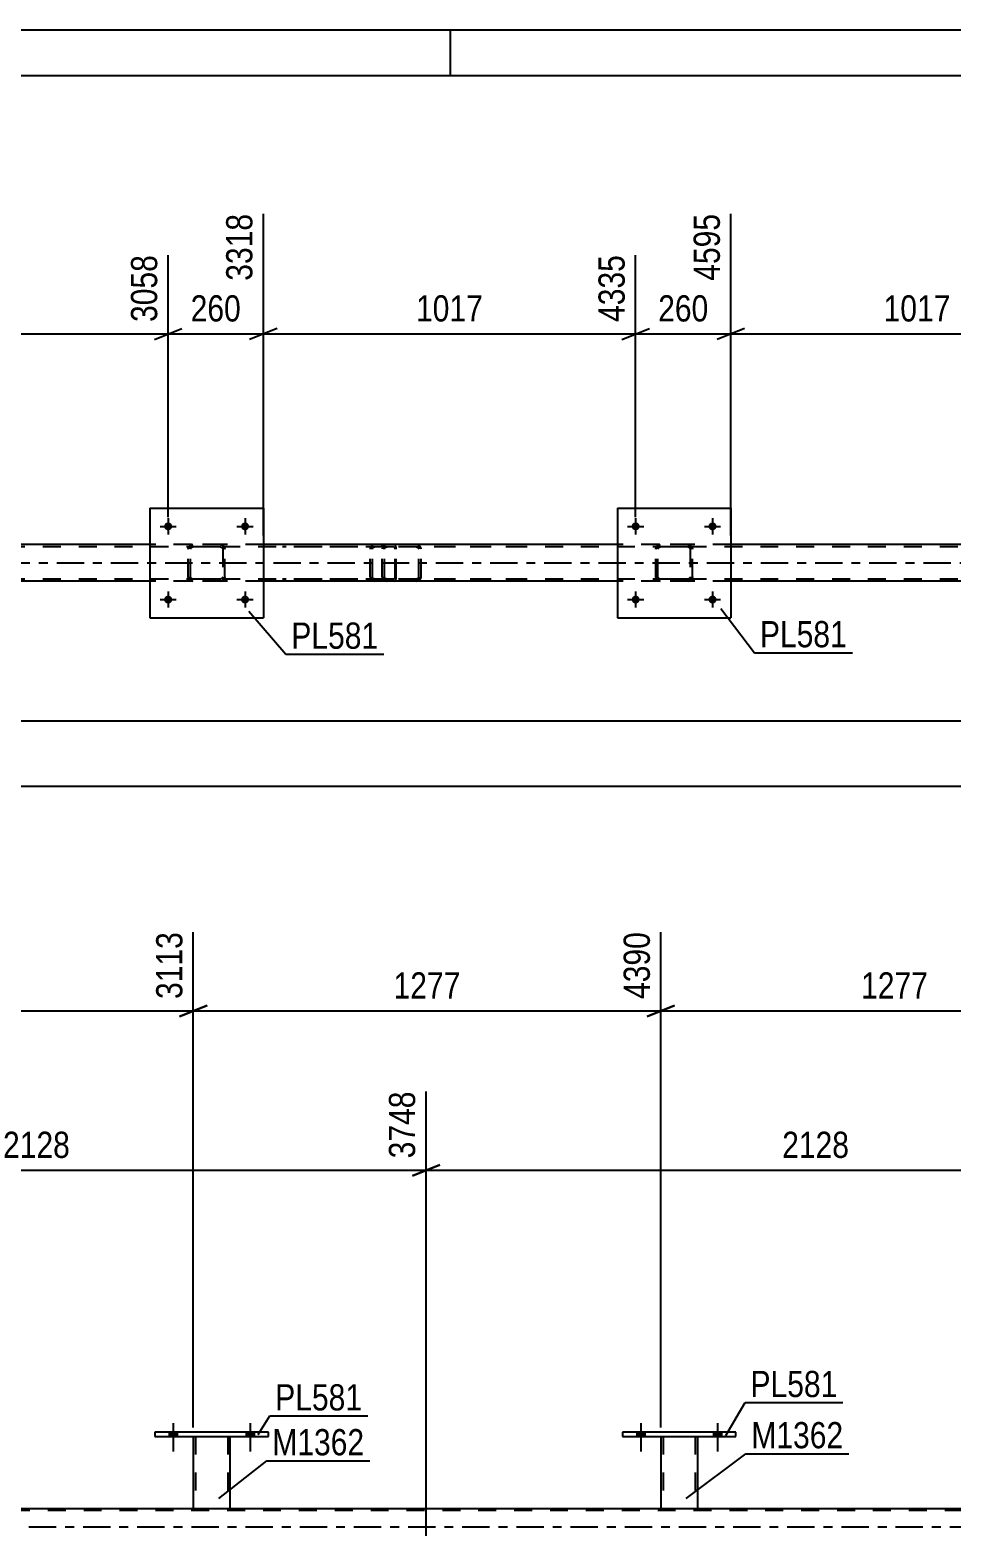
# Model space of a CAD drawing. Header units: millimetres. Extents: x 0 to 841, y 0 to 594.
# Drawn here: x 165.1 to 265.8, y 429.5 to 594 of the extents above; entities that cross this region are included whole.
import ezdxf

# ---------------------------------------------------------------- set-up
doc = ezdxf.new("R2010")
doc.units = ezdxf.units.MM
doc.linetypes.add('DXK_LINE_DOT2', pattern=[3.9198, 1.9599, -1.9599])
doc.linetypes.add('DXK_LINE_DOT3', pattern=[5.9187, 2.979, -0.9799, 0.9799, -0.9799])
doc.styles.add('Arial Narrow', font='ARIALN.TTF', dxfattribs={"height": 0.2})

# ---------------------------------------------------------------- blocks, each defined once
blk = doc.blocks.new('Unknown-122573991-1133 - 10880')
at = {"color": 5, "linetype": 'Continuous'}
for p, q in [((841, 594), (0, 594)), ((211, 589), (211, 594)), ((836, 589), (5, 589))]:
    blk.add_line(p, q, dxfattribs=at)
blk = doc.blocks.new('Bolt-122573991-4969 - 4963')
at = {"linetype": 'Continuous'}
for points in [[(231.67, 531.79, -1), (230.79, 531.79, -1)], [(240.07, 531.79, -1), (239.19, 531.79, -1)]]:
    blk.add_hatch(color=1, dxfattribs=at).paths.add_polyline_path(points)
at = {"color": 1, "linetype": 'Continuous'}
for p, q in [((230.35, 531.79), (232.11, 531.79)), ((231.23, 532.67), (231.23, 530.91)), ((238.75, 531.79), (240.51, 531.79)), ((239.63, 532.67), (239.63, 530.91))]:
    blk.add_line(p, q, dxfattribs=at)
blk = doc.blocks.new('Bolt-122573991-4970 - 4963')
at = {"linetype": 'Continuous'}
for points in [[(231.67, 539.79, -1), (230.79, 539.79, -1)], [(240.07, 539.79, -1), (239.19, 539.79, -1)]]:
    blk.add_hatch(color=1, dxfattribs=at).paths.add_polyline_path(points)
at = {"color": 1, "linetype": 'Continuous'}
for p, q in [((230.35, 539.79), (232.11, 539.79)), ((231.23, 540.67), (231.23, 538.91)), ((238.75, 539.79), (240.51, 539.79)), ((239.63, 540.67), (239.63, 538.91))]:
    blk.add_line(p, q, dxfattribs=at)
blk = doc.blocks.new('Bolt-122573991-4971 - 4963')
at = {"linetype": 'Continuous'}
for points in [[(180.59, 531.79, -1), (179.71, 531.79, -1)], [(188.99, 531.79, -1), (188.11, 531.79, -1)]]:
    blk.add_hatch(color=1, dxfattribs=at).paths.add_polyline_path(points)
at = {"color": 1, "linetype": 'Continuous'}
for p, q in [((179.27, 531.79), (181.03, 531.79)), ((180.15, 532.67), (180.15, 530.91)), ((187.67, 531.79), (189.43, 531.79)), ((188.55, 532.67), (188.55, 530.91))]:
    blk.add_line(p, q, dxfattribs=at)
blk = doc.blocks.new('Bolt-122573991-4972 - 4963')
at = {"linetype": 'Continuous'}
for points in [[(180.59, 539.79, -1), (179.71, 539.79, -1)], [(188.99, 539.79, -1), (188.11, 539.79, -1)]]:
    blk.add_hatch(color=1, dxfattribs=at).paths.add_polyline_path(points)
at = {"color": 1, "linetype": 'Continuous'}
for p, q in [((179.27, 539.79), (181.03, 539.79)), ((180.15, 540.67), (180.15, 538.91)), ((187.67, 539.79), (189.43, 539.79)), ((188.55, 540.67), (188.55, 538.91))]:
    blk.add_line(p, q, dxfattribs=at)
blk = doc.blocks.new('Part-122573991-4990 - 4963')
at = {"color": 2, "linetype": 'Continuous'}
for p, q in [((229.23, 541.79), (229.23, 529.79)), ((229.23, 541.79), (241.63, 541.79)), ((241.63, 541.79), (241.63, 529.79)), ((229.23, 529.79), (241.63, 529.79))]:
    blk.add_line(p, q, dxfattribs=at)
blk = doc.blocks.new('Part-122573991-4991 - 4963')
at = {"color": 7, "linetype": 'DXK_LINE_DOT2'}
for p, q in [((182.35, 537.31), (182.39, 537.49)), ((182.39, 537.49), (182.35, 537.31)), ((182.35, 534.27), (182.35, 537.31)), ((182.59, 537.31), (182.61, 537.4)), ((182.59, 534.27), (182.59, 537.31)), ((182.61, 537.4), (182.66, 537.48)), ((182.65, 537.75), (182.83, 537.79)), ((182.83, 537.79), (182.65, 537.75)), ((182.66, 537.48), (182.74, 537.53)), ((182.74, 537.53), (182.83, 537.55)), ((185.87, 537.79), (182.83, 537.79)), ((185.87, 537.55), (182.83, 537.55)), ((185.87, 537.79), (186.05, 537.75)), ((186.05, 537.75), (185.87, 537.79)), ((185.87, 537.55), (185.96, 537.53)), ((185.96, 537.53), (186.04, 537.48)), ((186.04, 537.48), (186.09, 537.4)), ((186.09, 537.4), (186.11, 537.31)), ((186.11, 537.31), (186.11, 534.27)), ((186.31, 537.49), (186.35, 537.31)), ((186.35, 537.31), (186.31, 537.49)), ((186.35, 534.27), (186.35, 537.31)), ((182.39, 534.09), (182.35, 534.27)), ((182.35, 534.27), (182.39, 534.09)), ((182.61, 534.18), (182.59, 534.27)), ((182.66, 534.1), (182.61, 534.18)), ((182.83, 533.79), (182.65, 533.83)), ((182.65, 533.83), (182.83, 533.79)), ((182.74, 534.05), (182.66, 534.1)), ((182.83, 534.03), (182.74, 534.05)), ((185.87, 534.03), (182.83, 534.03)), ((185.87, 533.79), (182.83, 533.79)), ((185.96, 534.05), (185.87, 534.03)), ((186.05, 533.83), (185.87, 533.79)), ((185.87, 533.79), (186.05, 533.83)), ((186.04, 534.1), (185.96, 534.05)), ((186.09, 534.18), (186.04, 534.1)), ((186.11, 534.27), (186.09, 534.18)), ((186.35, 534.27), (186.31, 534.09)), ((186.31, 534.09), (186.35, 534.27))]:
    blk.add_line(p, q, dxfattribs=at)
at = {"color": 7, "linetype": 'DXK_LINE_DOT3'}
blk.add_line((184.35, 535.79), (184.35, 535.79), dxfattribs=at)
at = {"color": 7, "linetype": 'DXK_LINE_DOT2'}
for centre, start, end in [((182.83, 537.31), 112.5, 157.5), ((182.83, 537.31), 112.5, 157.5), ((185.87, 537.31), 22.5, 67.5), ((185.87, 537.31), 22.5, 67.5), ((182.83, 534.27), 202.5, 247.5), ((182.83, 534.27), 202.5, 247.5), ((185.87, 534.27), 292.5, 337.5), ((185.87, 534.27), 292.5, 337.5)]:
    blk.add_arc(centre, 0.48, start, end, dxfattribs=at)
blk = doc.blocks.new('Part-122573991-4996 - 4963')
at = {"color": 2, "linetype": 'Continuous'}
for p, q in [((178.15, 541.79), (178.15, 529.79)), ((178.15, 541.79), (190.55, 541.79)), ((190.55, 541.79), (190.55, 529.79)), ((178.15, 529.79), (190.55, 529.79))]:
    blk.add_line(p, q, dxfattribs=at)
blk = doc.blocks.new('Part-122573991-5077 - 4963')
at = {"color": 7, "linetype": 'DXK_LINE_DOT2'}
for p, q in [((204.8, 537.79), (192.64, 537.79)), ((204.8, 537.55), (192.64, 537.55)), ((202.24, 537.48), (202.21, 537.31)), ((202.21, 534.27), (202.21, 537.31)), ((202.24, 537.5), (202.24, 537.48)), ((202.46, 537.31), (202.48, 537.4)), ((202.46, 534.27), (202.46, 537.31)), ((202.48, 537.4), (202.53, 537.48)), ((202.71, 537.79), (202.52, 537.76)), ((202.53, 537.48), (202.61, 537.53)), ((202.61, 537.53), (202.71, 537.55)), ((203.53, 537.55), (203.53, 537.79)), ((204.9, 537.76), (204.8, 537.79)), ((204.8, 537.55), (204.85, 537.53)), ((204.85, 537.53), (204.9, 537.48)), ((204.99, 537.65), (204.9, 537.76)), ((204.9, 537.48), (204.93, 537.4)), ((204.93, 537.4), (204.94, 537.31)), ((204.94, 534.27), (204.94, 537.31)), ((205.05, 537.5), (204.99, 537.65)), ((205.07, 537.31), (205.05, 537.5)), ((205.07, 534.27), (205.07, 537.31)), ((204.8, 534.03), (192.64, 534.03)), ((204.8, 533.79), (192.64, 533.79)), ((202.21, 534.27), (202.24, 534.09)), ((202.48, 534.18), (202.46, 534.27)), ((202.53, 534.1), (202.48, 534.18)), ((202.52, 533.83), (202.71, 533.79)), ((202.61, 534.05), (202.53, 534.1)), ((202.71, 534.03), (202.61, 534.05)), ((203.53, 533.79), (203.53, 534.03)), ((204.85, 534.05), (204.8, 534.03)), ((204.8, 533.79), (204.9, 533.83)), ((204.9, 534.1), (204.85, 534.05)), ((204.93, 534.18), (204.9, 534.1)), ((204.9, 533.83), (204.99, 533.93)), ((204.94, 534.27), (204.93, 534.18)), ((204.99, 533.93), (205.05, 534.09)), ((205.05, 534.09), (205.07, 534.27))]:
    blk.add_line(p, q, dxfattribs=at)
for centre, start, end in [((202.69, 537.3), 111.1941, 156.1506), ((202.69, 534.29), 203.8494, 248.8059)]:
    blk.add_arc(centre, 0.492, start, end, dxfattribs=at)
blk = doc.blocks.new('Part-122573991-5100 - 4963')
at = {"color": 7, "linetype": 'DXK_LINE_DOT2'}
for p, q in [((203.56, 537.48), (203.53, 537.31)), ((203.53, 534.27), (203.53, 537.31)), ((203.56, 537.5), (203.56, 537.48)), ((203.78, 537.31), (203.8, 537.4)), ((203.78, 534.27), (203.78, 537.31)), ((203.8, 537.4), (203.86, 537.48)), ((204.04, 537.79), (203.84, 537.76)), ((203.86, 537.48), (203.94, 537.53)), ((203.94, 537.53), (204.04, 537.55)), ((219.02, 537.79), (204.04, 537.79)), ((219.02, 537.55), (204.04, 537.55)), ((207.47, 537.76), (207.27, 537.79)), ((207.27, 537.55), (207.37, 537.53)), ((207.37, 537.53), (207.45, 537.48)), ((207.45, 537.48), (207.51, 537.4)), ((207.51, 537.4), (207.53, 537.31)), ((207.53, 534.27), (207.53, 537.31)), ((207.75, 537.48), (207.74, 537.5)), ((207.78, 537.31), (207.75, 537.48)), ((207.78, 534.27), (207.78, 537.31)), ((203.53, 534.27), (203.56, 534.09)), ((203.8, 534.18), (203.78, 534.27)), ((203.86, 534.1), (203.8, 534.18)), ((203.84, 533.83), (204.04, 533.79)), ((203.94, 534.05), (203.86, 534.1)), ((204.04, 534.03), (203.94, 534.05)), ((219.02, 534.03), (204.04, 534.03)), ((219.02, 533.79), (204.04, 533.79)), ((207.37, 534.05), (207.27, 534.03)), ((207.27, 533.79), (207.47, 533.83)), ((207.45, 534.1), (207.37, 534.05)), ((207.51, 534.18), (207.45, 534.1)), ((207.53, 534.27), (207.51, 534.18)), ((207.74, 534.09), (207.78, 534.27))]:
    blk.add_line(p, q, dxfattribs=at)
for centre, start, end in [((204.02, 537.29), 110.7583, 155.68), ((207.29, 537.29), 24.32, 69.2417), ((204.02, 534.29), 204.32, 249.2417), ((207.29, 534.29), 290.7583, 335.68)]:
    blk.add_arc(centre, 0.496, start, end, dxfattribs=at)
blk = doc.blocks.new('Part-122573991-5119 - 4963')
at = {"color": 7, "linetype": 'DXK_LINE_DOT2'}
for p, q in [((233.43, 537.31), (233.47, 537.49)), ((233.47, 537.49), (233.43, 537.31)), ((233.43, 534.27), (233.43, 537.31)), ((233.67, 537.31), (233.69, 537.4)), ((233.67, 534.27), (233.67, 537.31)), ((233.69, 537.4), (233.74, 537.48)), ((233.73, 537.75), (233.91, 537.79)), ((233.91, 537.79), (233.73, 537.75)), ((233.74, 537.48), (233.82, 537.53)), ((233.82, 537.53), (233.91, 537.55)), ((236.95, 537.79), (233.91, 537.79)), ((236.95, 537.55), (233.91, 537.55)), ((236.95, 537.79), (237.14, 537.75)), ((237.14, 537.75), (236.95, 537.79)), ((236.95, 537.55), (237.04, 537.53)), ((237.04, 537.53), (237.12, 537.48)), ((237.12, 537.48), (237.17, 537.4)), ((237.17, 537.4), (237.19, 537.31)), ((237.19, 537.31), (237.19, 534.27)), ((237.4, 537.49), (237.43, 537.31)), ((237.43, 537.31), (237.4, 537.49)), ((237.43, 534.27), (237.43, 537.31)), ((233.47, 534.09), (233.43, 534.27)), ((233.43, 534.27), (233.47, 534.09)), ((233.69, 534.18), (233.67, 534.27)), ((233.74, 534.1), (233.69, 534.18)), ((233.91, 533.79), (233.73, 533.83)), ((233.73, 533.83), (233.91, 533.79)), ((233.82, 534.05), (233.74, 534.1)), ((233.91, 534.03), (233.82, 534.05)), ((236.95, 534.03), (233.91, 534.03)), ((236.95, 533.79), (233.91, 533.79)), ((237.04, 534.05), (236.95, 534.03)), ((237.14, 533.83), (236.95, 533.79)), ((236.95, 533.79), (237.14, 533.83)), ((237.12, 534.1), (237.04, 534.05)), ((237.17, 534.18), (237.12, 534.1)), ((237.19, 534.27), (237.17, 534.18)), ((237.43, 534.27), (237.4, 534.09)), ((237.4, 534.09), (237.43, 534.27))]:
    blk.add_line(p, q, dxfattribs=at)
at = {"color": 7, "linetype": 'DXK_LINE_DOT3'}
blk.add_line((235.43, 535.79), (235.43, 535.79), dxfattribs=at)
at = {"color": 7, "linetype": 'DXK_LINE_DOT2'}
for centre, start, end in [((233.91, 537.31), 112.5, 157.5), ((233.91, 537.31), 112.5, 157.5), ((236.95, 537.31), 22.5, 67.5), ((236.95, 537.31), 22.5, 67.5), ((233.91, 534.27), 202.5, 247.5), ((233.91, 534.27), 202.5, 247.5), ((236.95, 534.27), 292.5, 337.5), ((236.95, 534.27), 292.5, 337.5)]:
    blk.add_arc(centre, 0.48, start, end, dxfattribs=at)
blk = doc.blocks.new('Part-122573991-5152 - 4963')
at = {"color": 7, "linetype": 'DXK_LINE_DOT2'}
for p, q in [((756.39, 537.55), (108.79, 537.55)), ((190.55, 537.79), (178.15, 537.79)), ((241.63, 537.79), (229.23, 537.79)), ((756.39, 534.03), (108.79, 534.03)), ((190.55, 533.79), (178.15, 533.79)), ((241.63, 533.79), (229.23, 533.79))]:
    blk.add_line(p, q, dxfattribs=at)
at = {"color": 2, "linetype": 'Continuous'}
for p, q in [((178.15, 537.79), (139.47, 537.79)), ((229.23, 537.79), (190.55, 537.79)), ((280.31, 537.79), (241.63, 537.79)), ((178.15, 533.79), (139.47, 533.79)), ((229.23, 533.79), (190.55, 533.79)), ((280.31, 533.79), (241.63, 533.79))]:
    blk.add_line(p, q, dxfattribs=at)
at = {"color": 7, "linetype": 'DXK_LINE_DOT3'}
blk.add_line((108.79, 535.79), (756.39, 535.79), dxfattribs=at)
blk = doc.blocks.new('Part-122573991-3391 - 3261')
at = {"color": 2, "linetype": 'Continuous'}
blk.add_line((58.4, 432.51), (756.93, 432.51), dxfattribs=at)
at = {"color": 7, "linetype": 'DXK_LINE_DOT2'}
blk.add_line((756.93, 432.27), (58.4, 432.27), dxfattribs=at)
at = {"color": 7, "linetype": 'DXK_LINE_DOT3'}
blk.add_line((58.4, 430.51), (756.93, 430.51), dxfattribs=at)
blk = doc.blocks.new('Bolt-122573991-3705 - 3261')
at = {"linetype": 'Continuous'}
for points in [[(231.34, 440.35), (232.22, 440.35), (232.22, 440.83), (231.34, 440.83)], [(239.74, 440.35), (240.62, 440.35), (240.62, 440.83), (239.74, 440.83)]]:
    blk.add_hatch(color=1, dxfattribs=at).paths.add_polyline_path(points)
at = {"color": 1, "linetype": 'Continuous'}
for p, q in [((231.78, 441.83), (231.78, 438.71)), ((240.18, 441.83), (240.18, 438.71)), ((231.34, 440.83), (231.34, 440.35)), ((232.22, 440.83), (232.22, 440.35)), ((239.74, 440.83), (239.74, 440.35)), ((240.62, 440.83), (240.62, 440.35))]:
    blk.add_line(p, q, dxfattribs=at)
blk = doc.blocks.new('Part-122573991-3601 - 3261')
at = {"color": 2, "linetype": 'Continuous'}
for p, q in [((233.98, 440.35), (233.98, 432.51)), ((237.98, 440.35), (237.98, 432.51)), ((233.98, 432.51), (237.98, 432.51))]:
    blk.add_line(p, q, dxfattribs=at)
at = {"color": 7, "linetype": 'DXK_LINE_DOT2'}
for p, q in [((233.98, 440.35), (237.98, 440.35)), ((233.98, 440.35), (233.98, 440.35)), ((233.98, 440.35), (233.98, 440.35)), ((234.22, 440.35), (234.22, 432.51)), ((237.74, 440.35), (237.74, 432.51)), ((237.98, 440.35), (237.98, 440.35)), ((237.98, 440.35), (237.98, 440.35)), ((237.68, 432.51), (237.72, 432.51)), ((237.68, 432.51), (237.72, 432.51)), ((237.72, 432.51), (237.74, 432.51)), ((237.72, 432.51), (237.74, 432.51))]:
    blk.add_line(p, q, dxfattribs=at)
blk = doc.blocks.new('Part-122573991-3626 - 3261')
at = {"color": 2, "linetype": 'Continuous'}
for p, q in [((229.78, 440.83), (229.78, 440.35)), ((242.18, 440.83), (229.78, 440.83)), ((229.78, 440.35), (242.18, 440.35)), ((242.18, 440.35), (242.18, 440.83))]:
    blk.add_line(p, q, dxfattribs=at)
blk = doc.blocks.new('Part-122573991-3631 - 3261')
at = {"color": 2, "linetype": 'Continuous'}
for p, q in [((182.9, 440.35), (182.9, 432.51)), ((186.9, 440.35), (186.9, 432.51)), ((182.9, 432.51), (186.9, 432.51))]:
    blk.add_line(p, q, dxfattribs=at)
at = {"color": 7, "linetype": 'DXK_LINE_DOT2'}
for p, q in [((182.9, 440.35), (186.9, 440.35)), ((182.9, 440.35), (182.9, 440.35)), ((182.9, 440.35), (182.9, 440.35)), ((183.14, 440.35), (183.14, 432.51)), ((186.66, 440.35), (186.66, 432.51)), ((186.9, 440.35), (186.9, 440.35)), ((186.9, 440.35), (186.9, 440.35)), ((186.6, 432.51), (186.64, 432.51)), ((186.6, 432.51), (186.64, 432.51)), ((186.64, 432.51), (186.66, 432.51)), ((186.64, 432.51), (186.66, 432.51))]:
    blk.add_line(p, q, dxfattribs=at)
blk = doc.blocks.new('Part-122573991-3636 - 3261')
at = {"color": 2, "linetype": 'Continuous'}
for p, q in [((178.7, 440.83), (178.7, 440.35)), ((191.1, 440.83), (178.7, 440.83)), ((178.7, 440.35), (191.1, 440.35)), ((191.1, 440.35), (191.1, 440.83))]:
    blk.add_line(p, q, dxfattribs=at)
blk = doc.blocks.new('Bolt-122573991-3696 - 3261')
at = {"linetype": 'Continuous'}
for points in [[(231.34, 440.35), (232.22, 440.35), (232.22, 440.83), (231.34, 440.83)], [(239.74, 440.35), (240.62, 440.35), (240.62, 440.83), (239.74, 440.83)]]:
    blk.add_hatch(color=1, dxfattribs=at).paths.add_polyline_path(points)
at = {"color": 1, "linetype": 'Continuous'}
for p, q in [((231.78, 441.83), (231.78, 438.71)), ((240.18, 441.83), (240.18, 438.71)), ((231.34, 440.83), (231.34, 440.35)), ((232.22, 440.83), (232.22, 440.35)), ((239.74, 440.83), (239.74, 440.35)), ((240.62, 440.83), (240.62, 440.35))]:
    blk.add_line(p, q, dxfattribs=at)
blk = doc.blocks.new('Bolt-122573991-3724 - 3261')
at = {"linetype": 'Continuous'}
for points in [[(180.26, 440.35), (181.14, 440.35), (181.14, 440.83), (180.26, 440.83)], [(188.66, 440.35), (189.54, 440.35), (189.54, 440.83), (188.66, 440.83)]]:
    blk.add_hatch(color=1, dxfattribs=at).paths.add_polyline_path(points)
at = {"color": 1, "linetype": 'Continuous'}
for p, q in [((180.7, 441.83), (180.7, 438.71)), ((189.1, 441.83), (189.1, 438.71)), ((180.26, 440.83), (180.26, 440.35)), ((181.14, 440.83), (181.14, 440.35)), ((188.66, 440.83), (188.66, 440.35)), ((189.54, 440.83), (189.54, 440.35))]:
    blk.add_line(p, q, dxfattribs=at)
blk = doc.blocks.new('Bolt-122573991-3725 - 3261')
at = {"linetype": 'Continuous'}
for points in [[(180.26, 440.35), (181.14, 440.35), (181.14, 440.83), (180.26, 440.83)], [(188.66, 440.35), (189.54, 440.35), (189.54, 440.83), (188.66, 440.83)]]:
    blk.add_hatch(color=1, dxfattribs=at).paths.add_polyline_path(points)
at = {"color": 1, "linetype": 'Continuous'}
for p, q in [((180.7, 441.83), (180.7, 438.71)), ((189.1, 441.83), (189.1, 438.71)), ((180.26, 440.83), (180.26, 440.35)), ((181.14, 440.83), (181.14, 440.35)), ((188.66, 440.83), (188.66, 440.35)), ((189.54, 440.83), (189.54, 440.35))]:
    blk.add_line(p, q, dxfattribs=at)
blk = doc.blocks.new('StraightDimension-122573991-5634 - 4963')
at = {"color": 7, "linetype": 'Continuous'}
for p, q in [((190.55, 538.79), (190.55, 573.93)), ((180.15, 540.79), (180.15, 569.43)), ((178.65, 560.22), (181.65, 561.42)), ((192.05, 561.42), (189.05, 560.22)), ((180.15, 560.82), (190.55, 560.82))]:
    blk.add_line(p, q, dxfattribs=at)
at = {"color": 0}
blk.add_wipeout([(188.69, 561.57), (188.69, 565.77), (182.01, 565.77), (182.01, 561.57)], dxfattribs=at)
at = {"color": 3, "style": 'Arial Narrow'}
blk.add_text('260', height=2.863, dxfattribs=at).set_placement((182.61, 562.17))
at = {"color": 0, "linetype": 'Continuous'}
blk.add_wipeout([(189.95, 574.53), (185.75, 574.53), (185.75, 566.02), (189.95, 566.02)], dxfattribs=at)
at = {"color": 3, "linetype": 'Continuous', "style": 'Arial Narrow'}
blk.add_text('3318', height=2.863, rotation=90.0002, dxfattribs=at).set_placement((189.35, 566.62))
blk = doc.blocks.new('StraightDimension-122573991-5580 - 4963')
at = {"color": 7, "linetype": 'Continuous'}
for p, q in [((241.63, 538.79), (241.63, 573.93)), ((282.31, 540.79), (282.31, 569.43)), ((243.13, 561.42), (240.13, 560.22)), ((280.81, 560.22), (283.81, 561.42)), ((241.63, 560.82), (282.31, 560.82))]:
    blk.add_line(p, q, dxfattribs=at)
at = {"color": 0, "linetype": 'Continuous'}
blk.add_wipeout([(281.71, 570.03), (277.51, 570.03), (277.51, 561.52), (281.71, 561.52)], dxfattribs=at)
at = {"color": 0}
blk.add_wipeout([(266.23, 561.57), (266.23, 565.77), (257.72, 565.77), (257.72, 561.57)], dxfattribs=at)
at = {"color": 3, "linetype": 'Continuous', "style": 'Arial Narrow'}
blk.add_text('5612', height=2.863, rotation=90.0002, dxfattribs=at).set_placement((281.11, 562.12))
at = {"color": 3, "style": 'Arial Narrow'}
blk.add_text('1017', height=2.863, dxfattribs=at).set_placement((258.32, 562.17))
blk = doc.blocks.new('StraightDimension-122573991-5598 - 4963')
at = {"color": 7, "linetype": 'Continuous'}
for p, q in [((241.63, 538.79), (241.63, 573.93)), ((231.23, 540.79), (231.23, 569.43)), ((229.73, 560.22), (232.73, 561.42)), ((243.13, 561.42), (240.13, 560.22)), ((231.23, 560.82), (241.63, 560.82))]:
    blk.add_line(p, q, dxfattribs=at)
at = {"color": 0}
blk.add_wipeout([(239.77, 561.57), (239.77, 565.77), (233.09, 565.77), (233.09, 561.57)], dxfattribs=at)
at = {"color": 3, "style": 'Arial Narrow'}
blk.add_text('260', height=2.863, dxfattribs=at).set_placement((233.69, 562.17))
at = {"color": 0, "linetype": 'Continuous'}
blk.add_wipeout([(241.03, 574.53), (236.83, 574.53), (236.83, 566.02), (241.03, 566.02)], dxfattribs=at)
at = {"color": 3, "linetype": 'Continuous', "style": 'Arial Narrow'}
blk.add_text('4595', height=2.863, rotation=90.0002, dxfattribs=at).set_placement((240.43, 566.62))
blk = doc.blocks.new('StraightDimension-122573991-5616 - 4963')
at = {"color": 7, "linetype": 'Continuous'}
for p, q in [((190.55, 538.79), (190.55, 573.93)), ((231.23, 540.79), (231.23, 569.43)), ((192.05, 561.42), (189.05, 560.22)), ((229.73, 560.22), (232.73, 561.42)), ((190.55, 560.82), (231.23, 560.82))]:
    blk.add_line(p, q, dxfattribs=at)
at = {"color": 0, "linetype": 'Continuous'}
blk.add_wipeout([(230.63, 570.03), (226.43, 570.03), (226.43, 561.52), (230.63, 561.52)], dxfattribs=at)
at = {"color": 0}
blk.add_wipeout([(215.15, 561.57), (215.15, 565.77), (206.63, 565.77), (206.63, 561.57)], dxfattribs=at)
at = {"color": 3, "linetype": 'Continuous', "style": 'Arial Narrow'}
blk.add_text('4335', height=2.863, rotation=90.0002, dxfattribs=at).set_placement((230.03, 562.12))
at = {"color": 3, "style": 'Arial Narrow'}
blk.add_text('1017', height=2.863, dxfattribs=at).set_placement((207.23, 562.17))
blk = doc.blocks.new('StraightDimension-122573991-5652 - 4963')
at = {"color": 7, "linetype": 'Continuous'}
for p, q in [((139.47, 538.79), (139.47, 573.93)), ((180.15, 540.79), (180.15, 569.43)), ((140.97, 561.42), (137.97, 560.22)), ((178.65, 560.22), (181.65, 561.42)), ((139.47, 560.82), (180.15, 560.82))]:
    blk.add_line(p, q, dxfattribs=at)
at = {"color": 0, "linetype": 'Continuous'}
blk.add_wipeout([(179.55, 570.03), (175.35, 570.03), (175.35, 561.52), (179.55, 561.52)], dxfattribs=at)
at = {"color": 0}
blk.add_wipeout([(164.07, 561.57), (164.07, 565.77), (155.55, 565.77), (155.55, 561.57)], dxfattribs=at)
at = {"color": 3, "linetype": 'Continuous', "style": 'Arial Narrow'}
blk.add_text('3058', height=2.863, rotation=90.0002, dxfattribs=at).set_placement((178.95, 562.12))
at = {"color": 3, "style": 'Arial Narrow'}
blk.add_text('1017', height=2.863, dxfattribs=at).set_placement((156.15, 562.17))
blk = doc.blocks.new('StraightDimension-122573991-5833 - 4963')
at = {"color": 7, "linetype": 'Continuous'}
blk.add_line((67.91, 511.39), (756.39, 511.39), dxfattribs=at)
blk = doc.blocks.new('StraightDimension-122573991-9393 - 4963')
at = {"color": 7, "linetype": 'Continuous'}
blk.add_line((68.55, 518.54), (756.39, 518.54), dxfattribs=at)
blk = doc.blocks.new('StraightDimension-122573991-4483 - 3261')
at = {"color": 7, "linetype": 'Continuous'}
for p, q in [((233.98, 441.35), (233.98, 495.47)), ((285.06, 441.35), (285.06, 495.47)), ((235.48, 487.46), (232.48, 486.26)), ((283.56, 486.26), (286.56, 487.46)), ((233.98, 486.86), (285.06, 486.86))]:
    blk.add_line(p, q, dxfattribs=at)
at = {"color": 0, "linetype": 'Continuous'}
blk.add_wipeout([(284.46, 496.07), (280.26, 496.07), (280.26, 487.56), (284.46, 487.56)], dxfattribs=at)
at = {"color": 0}
blk.add_wipeout([(263.78, 487.61), (263.78, 491.81), (255.26, 491.81), (255.26, 487.61)], dxfattribs=at)
at = {"color": 3, "linetype": 'Continuous', "style": 'Arial Narrow'}
blk.add_text('5667', height=2.863, rotation=90.0002, dxfattribs=at).set_placement((283.86, 488.16))
at = {"color": 3, "style": 'Arial Narrow'}
blk.add_text('1277', height=2.863, dxfattribs=at).set_placement((255.86, 488.21))
blk = doc.blocks.new('StraightDimension-122573991-4473 - 3261')
at = {"color": 7, "linetype": 'Continuous'}
for p, q in [((182.9, 441.35), (182.9, 495.47)), ((233.98, 441.35), (233.98, 495.47)), ((184.4, 487.46), (181.4, 486.26)), ((232.48, 486.26), (235.48, 487.46)), ((182.9, 486.86), (233.98, 486.86))]:
    blk.add_line(p, q, dxfattribs=at)
at = {"color": 0, "linetype": 'Continuous'}
blk.add_wipeout([(233.38, 496.07), (229.18, 496.07), (229.18, 487.56), (233.38, 487.56)], dxfattribs=at)
at = {"color": 0}
blk.add_wipeout([(212.7, 487.61), (212.7, 491.81), (204.18, 491.81), (204.18, 487.61)], dxfattribs=at)
at = {"color": 3, "linetype": 'Continuous', "style": 'Arial Narrow'}
blk.add_text('4390', height=2.863, rotation=90.0002, dxfattribs=at).set_placement((232.78, 488.16))
at = {"color": 3, "style": 'Arial Narrow'}
blk.add_text('1277', height=2.863, dxfattribs=at).set_placement((204.78, 488.21))
blk = doc.blocks.new('StraightDimension-122573991-4463 - 3261')
at = {"color": 7, "linetype": 'Continuous'}
for p, q in [((131.82, 441.35), (131.82, 495.47)), ((182.9, 441.35), (182.9, 495.47)), ((133.32, 487.46), (130.32, 486.26)), ((181.4, 486.26), (184.4, 487.46)), ((131.82, 486.86), (182.9, 486.86))]:
    blk.add_line(p, q, dxfattribs=at)
at = {"color": 0, "linetype": 'Continuous'}
blk.add_wipeout([(182.3, 496.07), (178.1, 496.07), (178.1, 487.56), (182.3, 487.56)], dxfattribs=at)
at = {"color": 0}
blk.add_wipeout([(161.61, 487.61), (161.61, 491.81), (153.1, 491.81), (153.1, 487.61)], dxfattribs=at)
at = {"color": 3, "linetype": 'Continuous', "style": 'Arial Narrow'}
blk.add_text('3113', height=2.863, rotation=90.0002, dxfattribs=at).set_placement((181.7, 488.16))
at = {"color": 3, "style": 'Arial Narrow'}
blk.add_text('1277', height=2.863, dxfattribs=at).set_placement((153.7, 488.21))
blk = doc.blocks.new('StraightDimension-122573991-8013 - 3261')
at = {"color": 7, "linetype": 'Continuous'}
for p, q in [((208.33, 429.51), (208.33, 478.06)), ((293.46, 429.51), (293.46, 478.06)), ((209.83, 470.05), (206.83, 468.85)), ((208.33, 469.45), (293.46, 469.45)), ((291.96, 468.85), (294.96, 470.05))]:
    blk.add_line(p, q, dxfattribs=at)
at = {"color": 0, "linetype": 'Continuous'}
blk.add_wipeout([(292.86, 478.66), (288.66, 478.66), (288.66, 470.15), (292.86, 470.15)], dxfattribs=at)
at = {"color": 0}
blk.add_wipeout([(255.15, 470.2), (255.15, 474.4), (246.64, 474.4), (246.64, 470.2)], dxfattribs=at)
at = {"color": 3, "linetype": 'Continuous', "style": 'Arial Narrow'}
blk.add_text('5877', height=2.863, rotation=90.0002, dxfattribs=at).set_placement((292.26, 470.75))
at = {"color": 3, "style": 'Arial Narrow'}
blk.add_text('2128', height=2.863, dxfattribs=at).set_placement((247.24, 470.8))
blk = doc.blocks.new('StraightDimension-122573991-8014 - 3261')
at = {"color": 7, "linetype": 'Continuous'}
for p, q in [((123.2, 429.51), (123.2, 482.56)), ((208.33, 429.51), (208.33, 478.06)), ((124.7, 470.05), (121.7, 468.85)), ((123.2, 469.45), (208.33, 469.45)), ((206.83, 468.85), (209.83, 470.05))]:
    blk.add_line(p, q, dxfattribs=at)
at = {"color": 0, "linetype": 'Continuous'}
blk.add_wipeout([(207.73, 478.66), (203.53, 478.66), (203.53, 470.15), (207.73, 470.15)], dxfattribs=at)
at = {"color": 0}
blk.add_wipeout([(170.02, 470.2), (170.02, 474.4), (161.51, 474.4), (161.51, 470.2)], dxfattribs=at)
at = {"color": 3, "linetype": 'Continuous', "style": 'Arial Narrow'}
blk.add_text('3748', height=2.863, rotation=90.0002, dxfattribs=at).set_placement((207.13, 470.75))
at = {"color": 3, "style": 'Arial Narrow'}
blk.add_text('2128', height=2.863, dxfattribs=at).set_placement((162.11, 470.8))
blk = doc.blocks.new('Mark-122573991-4986 - 4963')
at = {"color": 0}
blk.add_wipeout([(254.31, 526.58), (254.31, 529.58), (244.81, 529.58), (244.81, 526.58)], dxfattribs=at)
blk.add_wipeout([(254.31, 526.58), (254.31, 529.58), (244.81, 529.58), (244.81, 526.58)], dxfattribs=at)
at = {"color": 30, "linetype": 'Continuous'}
for p, q in [((240.52, 530.82), (244.21, 525.98)), ((244.21, 525.98), (254.91, 525.98))]:
    blk.add_line(p, q, dxfattribs=at)
at = {"color": 3, "style": 'Arial Narrow'}
blk.add_text('PL581', height=2.863, dxfattribs=at).set_placement((244.81, 526.58))
blk = doc.blocks.new('Mark-122573991-4992 - 4963')
at = {"color": 0}
blk.add_wipeout([(203.11, 526.42), (203.11, 529.42), (193.61, 529.42), (193.61, 526.42)], dxfattribs=at)
blk.add_wipeout([(203.11, 526.42), (203.11, 529.42), (193.61, 529.42), (193.61, 526.42)], dxfattribs=at)
at = {"color": 30, "linetype": 'Continuous'}
for p, q in [((188.96, 530.52), (193.01, 525.82)), ((193.01, 525.82), (203.71, 525.82))]:
    blk.add_line(p, q, dxfattribs=at)
at = {"color": 3, "style": 'Arial Narrow'}
blk.add_text('PL581', height=2.863, dxfattribs=at).set_placement((193.61, 526.42))
blk = doc.blocks.new('Mark-122573991-3627 - 3261')
at = {"color": 0}
blk.add_wipeout([(201.59, 438.31), (201.59, 441.31), (191.53, 441.31), (191.53, 438.31)], dxfattribs=at)
blk.add_wipeout([(201.59, 438.31), (201.59, 441.31), (191.53, 441.31), (191.53, 438.31)], dxfattribs=at)
at = {"color": 30, "linetype": 'Continuous'}
for p, q in [((185.67, 433.61), (190.93, 437.71)), ((190.93, 437.71), (202.19, 437.71))]:
    blk.add_line(p, q, dxfattribs=at)
at = {"color": 3, "style": 'Arial Narrow'}
blk.add_text('M1362', height=2.863, dxfattribs=at).set_placement((191.53, 438.31))
blk = doc.blocks.new('Mark-122573991-3597 - 3261')
at = {"color": 0}
blk.add_wipeout([(253.92, 439.08), (253.92, 442.08), (243.87, 442.08), (243.87, 439.08)], dxfattribs=at)
blk.add_wipeout([(253.92, 439.08), (253.92, 442.08), (243.87, 442.08), (243.87, 439.08)], dxfattribs=at)
at = {"color": 30, "linetype": 'Continuous'}
for p, q in [((236.75, 433.61), (243.27, 438.48)), ((243.27, 438.48), (254.52, 438.48))]:
    blk.add_line(p, q, dxfattribs=at)
at = {"color": 3, "style": 'Arial Narrow'}
blk.add_text('M1362', height=2.863, dxfattribs=at).set_placement((243.87, 439.08))
blk = doc.blocks.new('Mark-122573991-3622 - 3261')
at = {"color": 0}
blk.add_wipeout([(253.28, 444.67), (253.28, 447.67), (243.78, 447.67), (243.78, 444.67)], dxfattribs=at)
blk.add_wipeout([(253.28, 444.67), (253.28, 447.67), (243.78, 447.67), (243.78, 444.67)], dxfattribs=at)
at = {"color": 30, "linetype": 'Continuous'}
for p, q in [((241.08, 440.48), (243.18, 444.07)), ((243.18, 444.07), (253.88, 444.07))]:
    blk.add_line(p, q, dxfattribs=at)
at = {"color": 3, "style": 'Arial Narrow'}
blk.add_text('PL581', height=2.863, dxfattribs=at).set_placement((243.78, 444.67))
blk = doc.blocks.new('Mark-122573991-3632 - 3261')
at = {"color": 0}
blk.add_wipeout([(201.35, 443.21), (201.35, 446.21), (191.85, 446.21), (191.85, 443.21)], dxfattribs=at)
blk.add_wipeout([(201.35, 443.21), (201.35, 446.21), (191.85, 446.21), (191.85, 443.21)], dxfattribs=at)
at = {"color": 30, "linetype": 'Continuous'}
for p, q in [((189.97, 440.6), (191.25, 442.61)), ((191.25, 442.61), (201.95, 442.61))]:
    blk.add_line(p, q, dxfattribs=at)
at = {"color": 3, "style": 'Arial Narrow'}
blk.add_text('PL581', height=2.863, dxfattribs=at).set_placement((191.85, 443.21))

msp = doc.modelspace()

# ---------------------------------------------------------------- block references
for name in ['Unknown-122573991-1133 - 10880', 'Part-122573991-4996 - 4963', 'Part-122573991-4990 - 4963', 'Part-122573991-5152 - 4963', 'Bolt-122573991-4972 - 4963', 'Bolt-122573991-4970 - 4963', 'Part-122573991-4991 - 4963', 'Part-122573991-5077 - 4963', 'Part-122573991-5100 - 4963', 'Part-122573991-5119 - 4963', 'Bolt-122573991-4971 - 4963', 'Bolt-122573991-4969 - 4963', 'Bolt-122573991-3724 - 3261', 'Bolt-122573991-3725 - 3261', 'Bolt-122573991-3705 - 3261', 'Bolt-122573991-3696 - 3261', 'Part-122573991-3636 - 3261', 'Part-122573991-3631 - 3261', 'Part-122573991-3626 - 3261', 'Part-122573991-3601 - 3261', 'Part-122573991-3391 - 3261']:
    msp.add_blockref(name, (0, 0))

# ---------------------------------------------------------------- next in the draw order: block references
for name in ['StraightDimension-122573991-5634 - 4963', 'StraightDimension-122573991-5580 - 4963', 'StraightDimension-122573991-5833 - 4963', 'StraightDimension-122573991-4483 - 3261']:
    msp.add_blockref(name, (0, 0))

# ---------------------------------------------------------------- next in the draw order: block references
for name in ['StraightDimension-122573991-5598 - 4963', 'StraightDimension-122573991-5652 - 4963', 'StraightDimension-122573991-9393 - 4963', 'StraightDimension-122573991-4473 - 3261']:
    msp.add_blockref(name, (0, 0))

# ---------------------------------------------------------------- next in the draw order: block references
for name in ['StraightDimension-122573991-5616 - 4963', 'Mark-122573991-4992 - 4963', 'Mark-122573991-4986 - 4963', 'StraightDimension-122573991-4463 - 3261', 'StraightDimension-122573991-8013 - 3261']:
    msp.add_blockref(name, (0, 0))

# ---------------------------------------------------------------- next in the draw order: block references
for name in ['StraightDimension-122573991-8014 - 3261', 'Mark-122573991-3597 - 3261']:
    msp.add_blockref(name, (0, 0))

# ---------------------------------------------------------------- next in the draw order: block references
for name in ['Mark-122573991-3622 - 3261', 'Mark-122573991-3627 - 3261']:
    msp.add_blockref(name, (0, 0))

# ---------------------------------------------------------------- next in the draw order: block references
msp.add_blockref('Mark-122573991-3632 - 3261', (0, 0))

doc.saveas('drawing.dxf')
